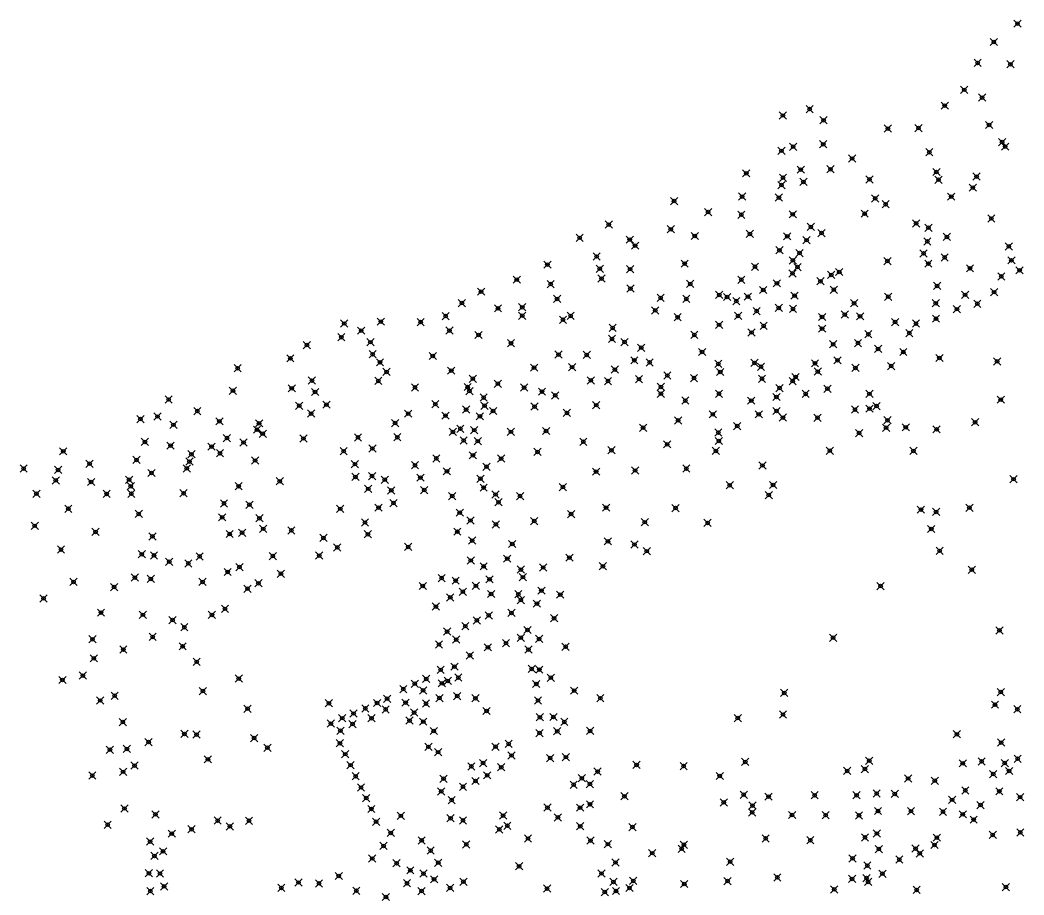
# Model space of a CAD drawing. Header units: millimetres. Extents: x 476859 to 479474, y 2367368 to 2370543.
# Drawn here: x 476859 to 477413, y 2369253 to 2369736 of the extents above; entities that cross this region are included whole.
import ezdxf

# ---------------------------------------------------------------- set-up
doc = ezdxf.new("R2010")
doc.units = ezdxf.units.MM
doc.header["$PDMODE"] = 35
doc.header["$PDSIZE"] = 2

msp = doc.modelspace()

# ---------------------------------------------------------------- linework, layer by layer
for p in [(477409.484, 2369734.19, 15.038), (477396.405, 2369724.073, 15.312), (477387.466, 2369712.536, 15.75), (477405.557, 2369711.797, 15.488), (477380.082, 2369697.687, 15.576), (477389.944, 2369693.431, 15.192), (477294.675, 2369687.039, 15.723), (477369.279, 2369688.951, 15.341), (477279.927, 2369683.502, 15.71), (477302.364, 2369680.912, 15.911), (477337.878, 2369676.304, 15.608), (477354.793, 2369676.542, 15.233), (477393.79, 2369678.263, 15.44), (477285.588, 2369666.27, 15.54), (477302.18, 2369667.611, 15.762), (477400.951, 2369668.827, 15.241), (477402.663, 2369666.298, 15.043), (477279.08, 2369663.99, 15.538), (477318.137, 2369659.771, 15.295), (477360.761, 2369663.243, 15.58), (477289.75, 2369653.601, 15.5), (477306.209, 2369653.862, 15.51), (477259.645, 2369651.591, 15.65), (477279.951, 2369649.114, 15.695), (477327.731, 2369648.224, 15.61), (477364.679, 2369652.291, 15.375), (477365.859, 2369648.038, 15.291), (477386.89, 2369649.794, 15.68), (477279.137, 2369645.086, 15.503), (477291.276, 2369646.863, 15.526), (477384.817, 2369643.665, 15.655), (477257.397, 2369638.768, 15.53), (477277.703, 2369638.177, 15.6), (477330.88, 2369637.718, 15.475), (477372.882, 2369638.7, 15.662), (477219.801, 2369636.272, 15.864), (477336.662, 2369634.507, 15.353), (477238.6, 2369630.146, 15.51), (477256.967, 2369628.713, 15.61), (477285.362, 2369628.957, 15.724), (477285.362, 2369628.957, 15.724), (477325.066, 2369629.302, 15.39), (477395.018, 2369626.64, 15.47), (477183.75, 2369623.268, 16.116), (477217.992, 2369620.692, 15.83), (477295.344, 2369621.985, 15.579), (477353.463, 2369623.913, 15.82), (477360.307, 2369621.499, 17.89), (477167.696, 2369615.968, 16.331), (477195.353, 2369614.971, 16.066), (477231.255, 2369616.978, 15.66), (477261.699, 2369618.129, 15.86), (477282.326, 2369616.808, 15.577), (477292.962, 2369614.667, 15.506), (477301.254, 2369618.6, 15.47), (477370.487, 2369616.494, 15.77), (477198.265, 2369611.658, 15.87), (477278, 2369609.095, 15.535), (477359.682, 2369613.96, 18.33), (477404.7, 2369611.21, 14.77), (477177.05, 2369605.659, 16.995), (477285.46, 2369603.492, 15.924), (477289.127, 2369607.534, 15.706), (477357.626, 2369607.349, 17.79), (477369.277, 2369605.115, 18.11), (477406.097, 2369603.522, 14.82), (477149.845, 2369601.153, 16.181), (477178.749, 2369598.858, 15.725), (477195.529, 2369598.671, 16.022), (477225.683, 2369601.707, 15.81), (477264.505, 2369600.006, 15.66), (477287.982, 2369599.792, 15.927), (477337.632, 2369603.121, 15.82), (477360.241, 2369601.716, 17.226), (477383.231, 2369599.134, 15.27), (477410.633, 2369598.036, 15.46), (477132.928, 2369592.84, 16.963), (477179.743, 2369593.467, 16.11), (477256.943, 2369592.826, 15.746), (477285.218, 2369596.327, 15.988), (477306.613, 2369595.47, 15.797), (477311.046, 2369597.078, 15.554), (477400.536, 2369594.629, 15.365), (477151.677, 2369590.428, 16.004), (477195.712, 2369587.933, 16.04), (477228.72, 2369590.503, 15.854), (477269.031, 2369587.143, 15.876), (477276.598, 2369590.852, 15.894), (477300.644, 2369591.978, 15.256), (477308.045, 2369587.287, 15.23), (477365.078, 2369589.419, 15.395), (477113.212, 2369586.228, 16.98), (477155.206, 2369582.268, 16.188), (477212.424, 2369582.781, 15.843), (477226.572, 2369582.245, 15.784), (477244.735, 2369584.443, 16.144), (477249.103, 2369583.272, 16.077), (477260.588, 2369583.455, 15.892), (477286.353, 2369584.021, 15.985), (477338.063, 2369583.399, 15.55), (477380.537, 2369584.49, 15.17), (477396.544, 2369585.96, 15.11), (477102.635, 2369579.95, 17.01), (477122.551, 2369577.028, 16.06), (477135.947, 2369577.616, 16.072), (477209.417, 2369575.874, 15.751), (477254.185, 2369581.008, 16.092), (477277.608, 2369577.287, 16.03), (477285.471, 2369576.714, 16.005), (477319.238, 2369579.866, 15.36), (477364.347, 2369579.826, 15.132), (477376.008, 2369576.587, 14.82), (477387.293, 2369579.555, 13.99), (477093.687, 2369572.742, 16.42), (477135.953, 2369572.943, 16.061), (477158.491, 2369570.72, 16.11), (477162.718, 2369572.835, 16.17), (477221.788, 2369572.093, 16.17), (477255.142, 2369572.877, 16.05), (477265.424, 2369575.53, 15.99), (477301.561, 2369572.259, 16.009), (477314.085, 2369573.603, 15.17), (477322.559, 2369572.623, 15.279), (477364.487, 2369571.329, 14.79), (477037.67, 2369568.657, 17.106), (477046.999, 2369564.691, 17.049), (477057.87, 2369569.683, 17.08), (477079.837, 2369569.461, 17.047), (477095.758, 2369564.773, 16.23), (477185.901, 2369566.246, 15.867), (477244.679, 2369567.924, 16.04), (477269.297, 2369567.336, 16.039), (477301.56, 2369565.827, 16.01), (477341.874, 2369569.41, 15.448), (477353.438, 2369568.649, 14.74), (477036.034, 2369561.051, 16.874), (477111.845, 2369562.316, 16.26), (477185.529, 2369560.181, 15.977), (477230.983, 2369562.378, 16.067), (477262.607, 2369563.691, 16.044), (477327.101, 2369562.719, 15.152), (477349.738, 2369563.342, 14.61), (477017.03, 2369556.723, 16.824), (477052.132, 2369558.361, 17.026), (477129.725, 2369557.738, 16.25), (477192.466, 2369558.377, 16.228), (477201.689, 2369555.243, 16.211), (477307.676, 2369557.208, 16.007), (477321.366, 2369557.816, 14.92), (477332.49, 2369554.615, 15.086), (477007.901, 2369549.406, 17.02), (477053.327, 2369551.696, 16.43), (477086.555, 2369550.734, 16.28), (477156.024, 2369551.517, 15.922), (477171.566, 2369551.341, 16.265), (477197.867, 2369548.345, 16.288), (477235.308, 2369552.935, 16.067), (477310.068, 2369548.33, 16.01), (477346.427, 2369552.92, 14.833), (477366.355, 2369549.62, 14.71), (476978.788, 2369543.937, 20.505), (477057.424, 2369547.241, 16.33), (477096.731, 2369542.64, 16.359), (477096.731, 2369542.64, 16.359), (477142.526, 2369544.263, 15.979), (477163.49, 2369544.556, 16.26), (477187.11, 2369543.243, 16.34), (477206.317, 2369547.162, 16.254), (477244.278, 2369546.36, 16.312), (477264.218, 2369546.878, 16.004), (477267.827, 2369544.798, 16.043), (477297.654, 2369546.676, 15.99), (477319.973, 2369544.168, 14.72), (477339.698, 2369545.166, 14.808), (477398.188, 2369547.71, 14.55), (477019.821, 2369537.129, 16.371), (477056.471, 2369536.956, 16.29), (477061.02, 2369541.96, 16.371), (477108.672, 2369538.165, 16.001), (477173.841, 2369537.204, 16.48), (477183.301, 2369536.883, 16.513), (477200.452, 2369537.918, 16.286), (477216.095, 2369539.953, 16.517), (477230.815, 2369538.513, 16.577), (477245.293, 2369541.904, 16.292), (477268.388, 2369538.139, 16.008), (477285.317, 2369536.888, 16.016), (477286.937, 2369539.132, 15.978), (477299.158, 2369542.109, 16.011), (476976.142, 2369531.549, 18.526), (477008.648, 2369532.882, 16.52), (477076.732, 2369533.387, 16.458), (477105.813, 2369533.589, 16.183), (477106.806, 2369531.334, 16.094), (477122.477, 2369535.406, 16.11), (477136.999, 2369533.284, 16.27), (477212.539, 2369533.647, 16.465), (477278.07, 2369533.019, 16.017), (477304.512, 2369532.626, 15.964), (476940.679, 2369526.706, 18.079), (477021.568, 2369530.841, 16.57), (477114.673, 2369527.788, 16.247), (477146.881, 2369531.048, 16.587), (477154.172, 2369528.955, 16.569), (477212.536, 2369529.841, 16.469), (477226.008, 2369526.086, 16.495), (477244.646, 2369529.879, 16.47), (477262.424, 2369526.078, 17.08), (477276.365, 2369528.087, 16.01), (477292.464, 2369529.812, 16), (477327.692, 2369529.838, 14.66), (477400.224, 2369526.59, 14.217), (476956.523, 2369520.306, 18.651), (477012.797, 2369523.245, 16.402), (477027.795, 2369523.823, 16.52), (477087.946, 2369524.119, 16.285), (477104.96, 2369521.157, 16.22), (477115.159, 2369523.227, 16.386), (477119.842, 2369520.347, 16.506), (477142.78, 2369522.772, 16.73), (477176.831, 2369523.56, 16.54), (477276.383, 2369520.371, 16), (477319.746, 2369521.125, 13.902), (477327.751, 2369521.653, 14.122), (477331.648, 2369523.069, 14.707), (476925.068, 2369515.877, 17.07), (476934.523, 2369517.321, 17.624), (477019.349, 2369518.937, 16.465), (477072.956, 2369518.871, 17.324), (477093.574, 2369517.796, 16.315), (477112.593, 2369517.426, 16.565), (477160.648, 2369519.276, 16.565), (477222.044, 2369515.126, 16.55), (477241.226, 2369518.522, 16.67), (477266.559, 2369518.525, 17.248), (477279.897, 2369516.696, 16.014), (477299.01, 2369516.596, 14.33), (477337.68, 2369515.222, 14.827), (476943.306, 2369512.71, 19.053), (476968.709, 2369514.649, 16.846), (476989.482, 2369510.031, 16.484), (476990.632, 2369513.537, 16.441), (477065.739, 2369513.678, 16.3), (477101.791, 2369510.547, 16.467), (477109.426, 2369509.766, 16.475), (477149.136, 2369509.289, 16.77), (477202.692, 2369511.114, 16.58), (477254.683, 2369512.015, 17.28), (477336.889, 2369511.109, 14.859), (477347.786, 2369511.337, 14.813), (477364.807, 2369510.205, 14.355), (477386.042, 2369514.123, 14.479), (476972.877, 2369505.403, 16.447), (476992.646, 2369507.806, 16.38), (477015.133, 2369505.169, 16.759), (477045.251, 2369505.755, 16.389), (477066.964, 2369505.884, 16.352), (477097.641, 2369508.784, 16.422), (477103.599, 2369504.071, 16.682), (477111.409, 2369503.704, 16.59), (477129.7, 2369508.851, 16.71), (477244.266, 2369508.418, 16.508), (477244.52, 2369503.801, 16.076), (477322, 2369508.148, 13.66), (476882.47, 2369498.101, 17.551), (476927.579, 2369503.283, 17.081), (476941.748, 2369501.21, 17.08), (476964.393, 2369500.671, 16.537), (476982.048, 2369502.96, 16.418), (477037.354, 2369498.166, 16.394), (477053.193, 2369499.634, 16.374), (477169.689, 2369503.369, 16.62), (477185.206, 2369498.704, 16.65), (477216.002, 2369501.925, 16.71), (477242.924, 2369498.331, 15.016), (477305.842, 2369498.383, 14.162), (477351.98, 2369498.307, 15.194), (476922.92, 2369493.356, 17.026), (476953.26, 2369496.462, 16.58), (476969.04, 2369497.012, 16.31), (476988.418, 2369493.012, 16.841), (477088.531, 2369494.179, 18.479), (477108.71, 2369495.895, 16.508), (477124.297, 2369494.09, 16.672), (477144.415, 2369497.752, 16.72), (476860.624, 2369488.566, 17.491), (476879.625, 2369487.838, 16.896), (476897.02, 2369491.228, 17.325), (476950.705, 2369488.628, 16.67), (476952.156, 2369492.439, 16.544), (477043.568, 2369490.984, 16.645), (477076.721, 2369490.387, 16.891), (477094.324, 2369487.054, 17.051), (477116.213, 2369489.549, 16.594), (477198.285, 2369487.503, 16.77), (477226.606, 2369488.562, 15.46), (477268.589, 2369490.249, 15.18), (476878.356, 2369482.012, 16.505), (476918.822, 2369482.382, 16.662), (476931.208, 2369486.133, 16.625), (477002.033, 2369481.556, 16.527), (477043.838, 2369483.978, 16.742), (477053.01, 2369484.397, 16.889), (477060.043, 2369482.386, 16.915), (477079.751, 2369483.544, 16.888), (477112.886, 2369482.947, 16.593), (477176.738, 2369486.865, 16.7), (477407.32, 2369482.702, 15.546), (476897.832, 2369481.166, 17.001), (476919.757, 2369478.81, 16.635), (476979.351, 2369478.784, 16.818), (477050.89, 2369477.372, 16.914), (477063.609, 2369476.521, 16.935), (477081.85, 2369476.651, 16.923), (477114.649, 2369478.026, 16.78), (477158.422, 2369478.339, 16.51), (477250.542, 2369479.377, 15.36), (477274.506, 2369479.503, 15.46), (476867.641, 2369474.673, 17.537), (476906.436, 2369474.549, 16.69), (476920.088, 2369474.628, 16.757), (476948.943, 2369474.948, 16.952), (477097.306, 2369473.381, 16.869), (477121.225, 2369474.246, 16.65), (477134.747, 2369473.358, 16.44), (477272.124, 2369473.938, 15.701), (476885.279, 2369466.398, 16.935), (476971.232, 2369469.294, 16.585), (476985.308, 2369468.589, 16.614), (477035.438, 2369466.329, 17.02), (477056.634, 2369466.991, 16.876), (477064.851, 2369469.52, 16.917), (477122.854, 2369469.978, 16.712), (477182.262, 2369466.993, 16.22), (477220.652, 2369466.717, 15.67), (477356.156, 2369465.891, 15.304), (477382.945, 2369466.899, 15.764), (476924.144, 2369463.514, 16.932), (476970.234, 2369461.628, 16.638), (476990.811, 2369461.144, 16.895), (477101.478, 2369464.211, 16.865), (477107.341, 2369459.895, 16.914), (477142.558, 2369459.56, 16.37), (477162.937, 2369463.454, 16.38), (477364.515, 2369464.639, 15.21), (476866.707, 2369456.94, 17.734), (476992.916, 2369455.3, 17.018), (477008.447, 2369454.393, 17.064), (477049.117, 2369458.776, 16.811), (477100.118, 2369453.716, 16.865), (477121.394, 2369457.737, 16.801), (477203.648, 2369458.964, 16.007), (477238.338, 2369458.579, 15.89), (477361.832, 2369455.206, 15.429), (476900.309, 2369453.619, 17.028), (476931.735, 2369451.119, 16.693), (476974.377, 2369452.429, 16.763), (476981.253, 2369453.132, 16.76), (477026.168, 2369450.298, 16.825), (477050.723, 2369452.305, 16.816), (477108.305, 2369448.781, 16.903), (477183.25, 2369448.367, 16.04), (476881.2, 2369443.835, 17.715), (477033.812, 2369445.025, 16.815), (477072.955, 2369445.322, -959.269), (477130.433, 2369446.915, 16.698), (477197.907, 2369446.631, 16.002), (477204.74, 2369442.963, 16.343), (477366.479, 2369443.136, 15.374), (476925.851, 2369441.261, 16.735), (476932.562, 2369440.632, 16.808), (476941.018, 2369437.114, 17.037), (476957.823, 2369440.073, 17.118), (476998.226, 2369440.241, 16.879), (477023.821, 2369440.536, 16.807), (477107.517, 2369437.812, 16.963), (477127.678, 2369438.831, 16.807), (477162.018, 2369439.387, 16.174), (476951.532, 2369436.184, 17.12), (476979.752, 2369434.166, 16.854), (477114.674, 2369434.58, 16.836), (477135.221, 2369432.783, 16.802), (477147.51, 2369433.935, 16.44), (477180.506, 2369434.619, 16.641), (477384.214, 2369432.669, 15.58), (476888.144, 2369426.002, 17.128), (476922.051, 2369428.387, 17.086), (476930.782, 2369427.624, 17.109), (476973.278, 2369431.464, 16.892), (477002.675, 2369430.46, 16.81), (477091.47, 2369428.074, 16.933), (477099.197, 2369426.681, 16.917), (477117.916, 2369427.393, 16.851), (477136.318, 2369428.608, 16.85), (476910.534, 2369423.106, 17.053), (476959.409, 2369425.964, 16.862), (476984.233, 2369422.222, 16.843), (476990.238, 2369425.236, 16.817), (477081.04, 2369423.745, 16.893), (477103.153, 2369420.534, 16.883), (477110.352, 2369423.826, 16.875), (477146.555, 2369421.154, 16.749), (477333.835, 2369423.691, 15.159), (476871.577, 2369416.862, 17.56), (477096.209, 2369417.439, 16.897), (477118.772, 2369419.304, 16.918), (477133.821, 2369419.166, 16.819), (477135.188, 2369415.919, 16.807), (477156.92, 2369418.955, 16.628), (476971.789, 2369411.123, 16.885), (477088.296, 2369412.353, 16.896), (477144.066, 2369413.979, 16.9), (476903.292, 2369409.004, 16.988), (476926.446, 2369407.803, 19.93), (476942.837, 2369404.908, 16.85), (476964.581, 2369407.74, 16.88), (477110.892, 2369404.723, 16.901), (477117.441, 2369407.484, 16.869), (477129.977, 2369408.852, 16.875), (477153.562, 2369405.952, 16.82), (476949.318, 2369400.934, 16.879), (477094.464, 2369398.584, 16.923), (477104.515, 2369401.548, 16.887), (477138.864, 2369399.413, 16.902), (477399.503, 2369399.208, 15.62), (476898.614, 2369394.352, 16.955), (476931.865, 2369395.616, 16.962), (477099.467, 2369394.136, 16.901), (477135.155, 2369395.148, 16.723), (477145.249, 2369394.524, 16.99), (477307.644, 2369395.143, 15.748), (476915.67, 2369388.6, 17.019), (476948.399, 2369390.408, 16.955), (477090.001, 2369391.432, 16.852), (477117.001, 2369389.837, 16.589), (477126.968, 2369392.166, 16.691), (477139.367, 2369388.615, 17.054), (477159.915, 2369390.167, 16.84), (476899.356, 2369383.801, 16.832), (476956.174, 2369381.863, 17.053), (477107.079, 2369385.383, 16.56), (477090.917, 2369377.446, 16.255), (477098.503, 2369379.182, 16.71), (477141.189, 2369377.944, 16.809), (477145.382, 2369377.552, 16.94), (476881.992, 2369371.847, 17.004), (476893.336, 2369374.284, 16.922), (476979.377, 2369372.603, 16.886), (477082.917, 2369372.444, 16.006), (477094.836, 2369371.344, 16.106), (477100.639, 2369373.163, 16.605), (477151.754, 2369373.049, 17.07), (476959.592, 2369365.721, 16.879), (477070.278, 2369366.814, 15.992), (477076.603, 2369369.741, 15.979), (477081.186, 2369366.053, 16.002), (477091.611, 2369369.96, 16.065), (477143.712, 2369369.624, 16.761), (477164.623, 2369365.941, 16.81), (477400.225, 2369365.164, 15.536), (476902.858, 2369360.504, 16.757), (476910.871, 2369363.11, 17.079), (477061.322, 2369361.484, 15.924), (477090.248, 2369361.844, 16.064), (477100.064, 2369362.916, 16.177), (477110.121, 2369361.753, 16.061), (477144.655, 2369360.494, 16.834), (477179.096, 2369361.782, 16.33), (477280.641, 2369364.709, 15.681), (476984.285, 2369355.961, 16.972), (477029.163, 2369359.02, 16.86), (477049.302, 2369356.128, 16.002), (477055.804, 2369359.128, 16.016), (477060.51, 2369355.575, 15.994), (477071.531, 2369359.314, 15.976), (477082.781, 2369358.813, 15.991), (477116.236, 2369354.72, 16.835), (477397.062, 2369358.181, 15.086), (477409.392, 2369355.672, 15.46), (476915.382, 2369348.593, 16.947), (477036.53, 2369350.763, 16.046), (477042.813, 2369353.333, 16.033), (477052.751, 2369350.694, 16.063), (477073.743, 2369349.4, 16.091), (477076.214, 2369353.859, 15.968), (477081.298, 2369348.814, 16.027), (477145.693, 2369351.253, 16.872), (477153.156, 2369351.378, 16.949), (477159.186, 2369348.69, 17.089), (477254.995, 2369350.788, 15.972), (477279.987, 2369352.775, 15.281), (477030.301, 2369347.785, 16.035), (477035.571, 2369343.806, 16.029), (477042.241, 2369347.499, 16.036), (477087.108, 2369343.649, 16.15), (477155.29, 2369343.529, 16.924), (477173.444, 2369343.706, 16.78), (476929.571, 2369337.563, 16.93), (476949.384, 2369342.036, 16.953), (476956.074, 2369341.679, 16.969), (476987.844, 2369339.761, 16.987), (477145.547, 2369342.494, 17.012), (477376.006, 2369341.874, 15.55), (476908.216, 2369333.282, 16.635), (476917.615, 2369333.767, 16.87), (476995.229, 2369334.384, 16.972), (477035.267, 2369336.889, 16.025), (477084.121, 2369334.93, 16.008), (477089.49, 2369331.982, 16.054), (477121.244, 2369334.952, 16.056), (477128.474, 2369336.517, 17.045), (477400.426, 2369337.263, 15.601), (476962.356, 2369328.019, 17.009), (477038.215, 2369330.881, 16.034), (477130.04, 2369330.131, 16.053), (477151.374, 2369328.723, 16.503), (477160.051, 2369329.22, 16.97), (477259.096, 2369326.626, 15.647), (477327.615, 2369327.248, 15.44), (477389.682, 2369326.852, 15.4), (477409.555, 2369328.311, 15.926), (476915.529, 2369321.125, 16.678), (476921.862, 2369324.589, 16.881), (477041.133, 2369324.793, 16.03), (477107.857, 2369324.123, 16.162), (477114.338, 2369325.956, 16.152), (477124.351, 2369323.671, 15.996), (477177.587, 2369321.237, 16.748), (477199.107, 2369324.92, 16.84), (477225.088, 2369324.31, 16.32), (477315.398, 2369321.616, 15.18), (477325.189, 2369322.625, 15.444), (477379.255, 2369325.797, 15.61), (477402.418, 2369325.96, 15.46), (477404.82, 2369321.596, 15.46), (476898.508, 2369319.069, 16.757), (477043.97, 2369318.709, 16.042), (477092.51, 2369317.31, 15.993), (477110.133, 2369316.049, 16.055), (477116.589, 2369319.203, 16.035), (477168.873, 2369317.57, 17.098), (477245.051, 2369318.829, 15.975), (477349.037, 2369317.446, 15.754), (477363.804, 2369316.201, 15.667), (477396.085, 2369319.852, 15.445), (477046.913, 2369312.472, 16.037), (477091.211, 2369310.286, 16.208), (477103.216, 2369312.89, 16.045), (477164.383, 2369313.986, 17.001), (477173.306, 2369314.334, 16.958), (477380.689, 2369310.85, 15.668), (477399.468, 2369310.372, 15.72), (477049.823, 2369306.638, 16.06), (477096.998, 2369305.53, 15.981), (477192.417, 2369307.666, 16.68), (477247.265, 2369304.216, 16.06), (477258.271, 2369308.477, 16.065), (477271.973, 2369307.409, 15.792), (477297.466, 2369308.176, 16.142), (477320.597, 2369308.208, 17.118), (477331.695, 2369309.158, 15.853), (477341.682, 2369308.911, 15.83), (477373.375, 2369305.672, 15.708), (477410.909, 2369307.128, 15.395), (476916.237, 2369300.865, 16.51), (477052.634, 2369300.623, 16.064), (477149.888, 2369301.378, 16.121), (477167.899, 2369301.332, 17.022), (477173.389, 2369303.195, 17.08), (477262.943, 2369298.714, 16.108), (477263.136, 2369302.475, 16.326), (477332.423, 2369299.488, 15.695), (477350.641, 2369299.412, 15.767), (477368.354, 2369299.047, 15.814), (477389.071, 2369302.774, 15.78), (476933.379, 2369297.577, 16.869), (476967.725, 2369294.194, 16.835), (476985.028, 2369294.079, 22.073), (477055.265, 2369293.543, 16.034), (477068.911, 2369296.836, 16.076), (477096.389, 2369295.486, 15.991), (477103.263, 2369294.272, 15.893), (477125.37, 2369296.95, 15.855), (477155.638, 2369295.952, 16.116), (477284.967, 2369297.263, 15.87), (477303.512, 2369297.183, 15.579), (477321.932, 2369297.074, 15.688), (477379.235, 2369297.637, 15.797), (477385.284, 2369294.721, 15.764), (476907.008, 2369291.899, 16.601), (476953.352, 2369289.414, 16.791), (476974.496, 2369290.98, 16.841), (477123.278, 2369289.318, 16.111), (477127.743, 2369291.327, 16.078), (477168.005, 2369291.091, 16.768), (477196.82, 2369290.584, 16.52), (477411.024, 2369287.653, 15.807), (476930.428, 2369282.634, 16.514), (476942.413, 2369286.971, 16.889), (477063.35, 2369287.375, 15.97), (477080.42, 2369283.272, 15.854), (477139.146, 2369284.3, 16.083), (477173.648, 2369283.169, 17.339), (477270.379, 2369284.345, 16.08), (477295.088, 2369283.365, 15.66), (477325.265, 2369284.919, 15.71), (477331.828, 2369287.062, 15.886), (477364.921, 2369284.762, 15.818), (477395.788, 2369286.31, 15.77), (476937.584, 2369277.219, 16.544), (477059.369, 2369280.234, 15.898), (477085.358, 2369277.634, 15.946), (477105.052, 2369281.024, 16.047), (477183.257, 2369281.175, 16.993), (477224.013, 2369278.667, 16.308), (477225.249, 2369280.828, 16.226), (477332.901, 2369278.468, 15.91), (477353.189, 2369278.765, 15.987), (477363.639, 2369280.727, 15.843), (476932.805, 2369274.678, 16.658), (477053.118, 2369273.271, 16.031), (477089.554, 2369270.941, 16.098), (477187.473, 2369271.061, 17.164), (477207.736, 2369276.222, 16.41), (477250.79, 2369271.45, 16.13), (477318.369, 2369273.299, 15.941), (477344.2, 2369272.663, 15.835), (477355.496, 2369276.089, 15.918), (477066.577, 2369270.638, 15.975), (477074.132, 2369266.731, 16.093), (477134.231, 2369268.994, 16.17), (477326.54, 2369269.355, 15.993), (476929.77, 2369265.156, 16.357), (476935.916, 2369264.981, 16.471), (477012.39, 2369260.009, 16.978), (477034.652, 2369263.626, 16.381), (477081.434, 2369264.941, 16.189), (477087.274, 2369261.766, 16.071), (477103.464, 2369260.445, 16.157), (477179.728, 2369264.991, 17.3), (477186.327, 2369260.338, 17.27), (477197.285, 2369260.914, 17.187), (477249.375, 2369260.77, 16.77), (477276.839, 2369262.804, 15.746), (477318.153, 2369261.978, 16), (477326.092, 2369262.464, 16.023), (477326.967, 2369260.368, 16.027), (477334.866, 2369264.846, 16.096), (476930.571, 2369255.27, 16.365), (476938.181, 2369257.874, 16.453), (477002.926, 2369257.037, 16.732), (477023.724, 2369259.486, 16.694), (477044.35, 2369255.442, 16.48), (477072.312, 2369259.608, 16.348), (477080.375, 2369255.281, 16.738), (477096.135, 2369257.013, 16.161), (477149.657, 2369256.645, 16.275), (477181.529, 2369254.704, 17.338), (477187.713, 2369255.307, 17.349), (477195.199, 2369257.001, 17.233), (477225.41, 2369259.176, 16.559), (477308.276, 2369256.205, 15.915), (477353.772, 2369255.932, 16.54), (477403.051, 2369257.475, 16.31), (477060.682, 2369251.998, 16.44)]:
    msp.add_point(p)

doc.saveas('drawing.dxf')
